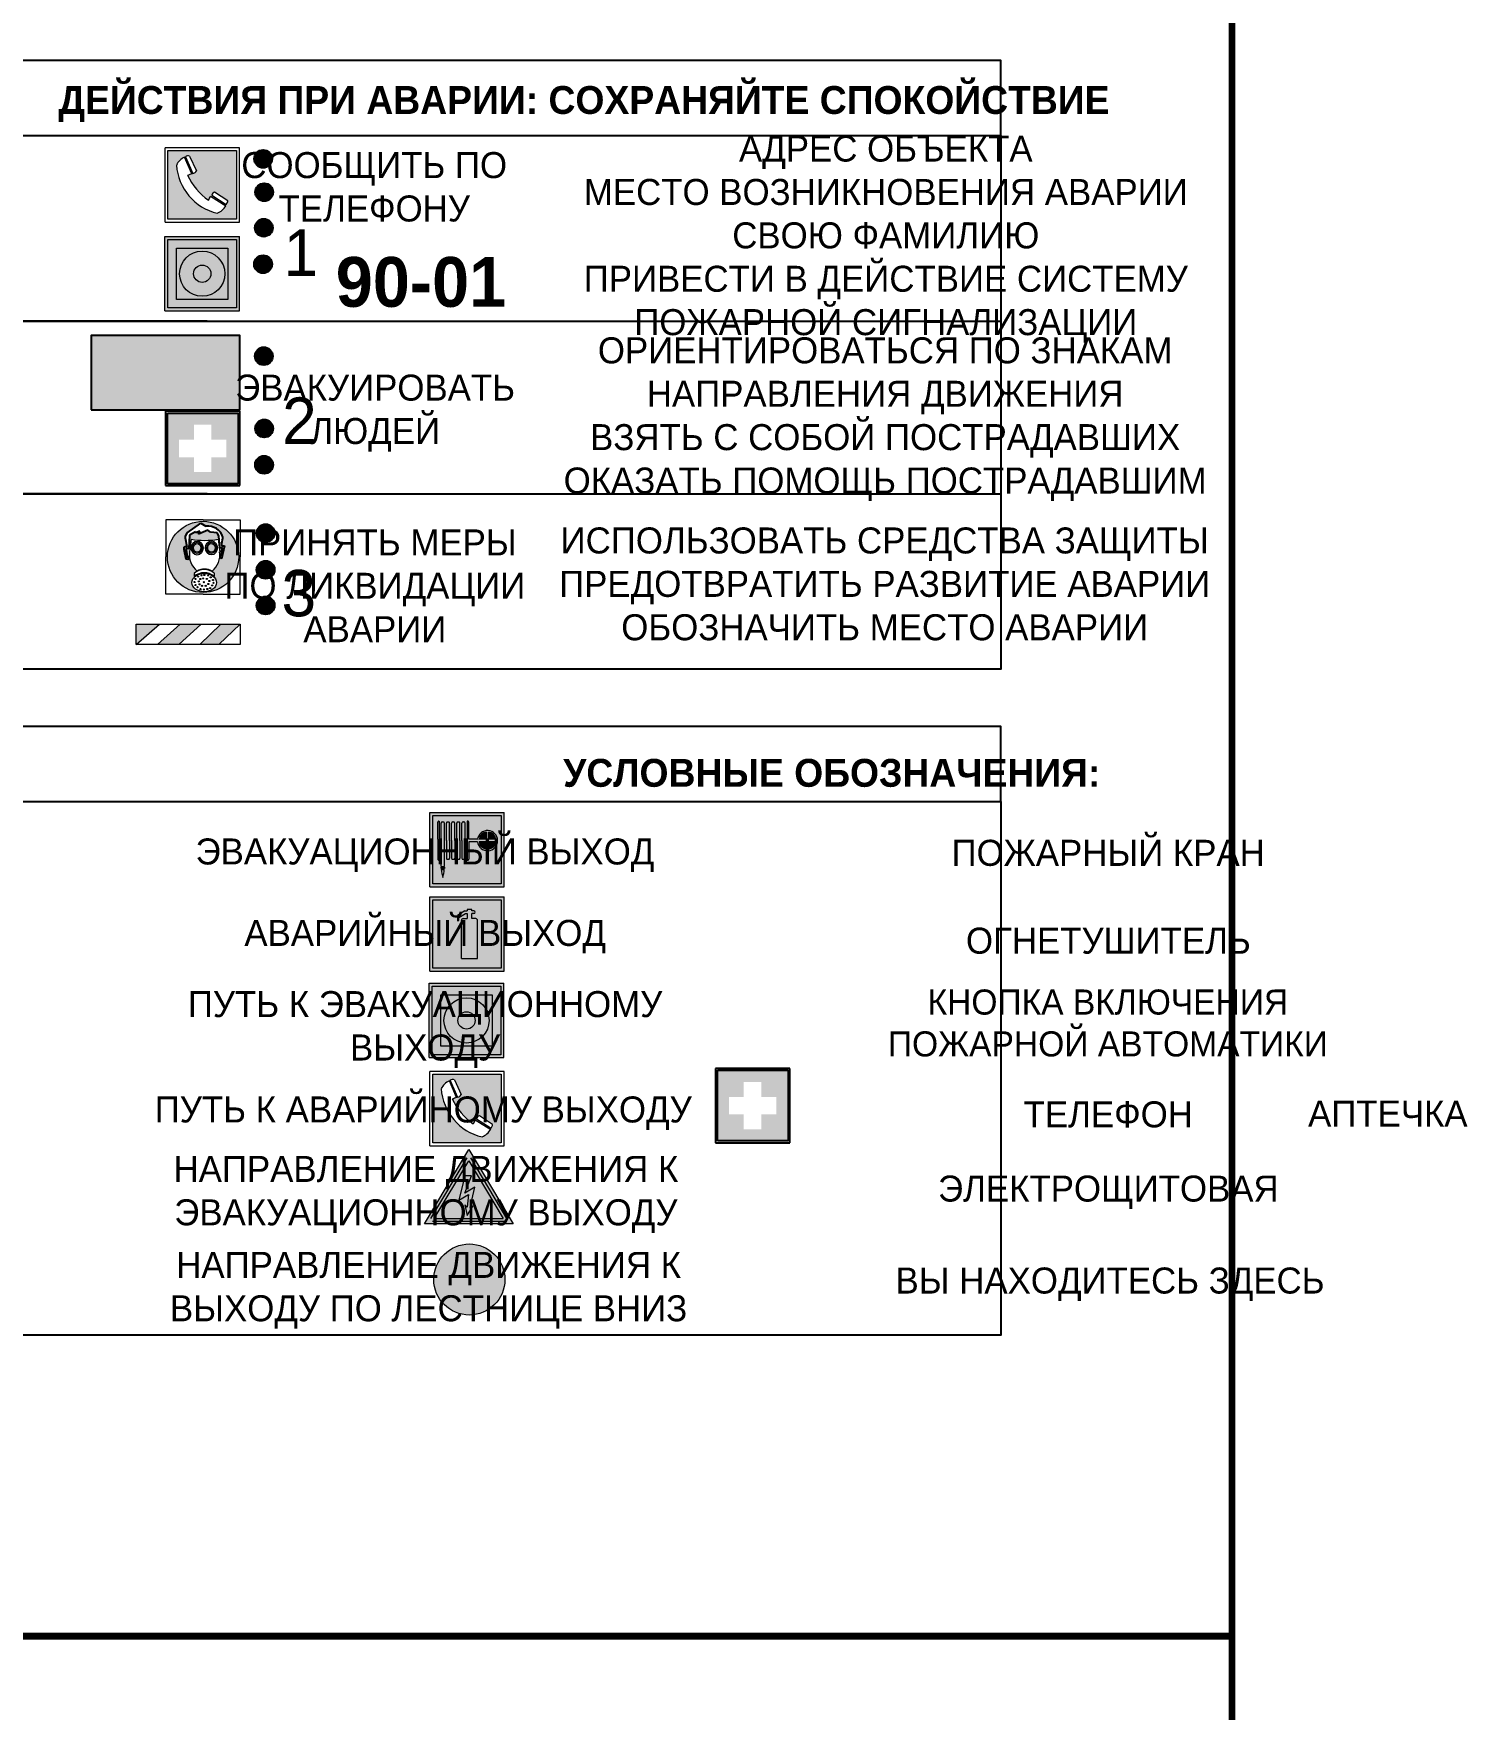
# Model space of a CAD drawing. Header units: millimetres. Extents: x 13810 to 67229, y 12374 to 21950.
# Drawn here: x 29869 to 30023.2, y 19076.1 to 19256.3 of the extents above; entities that cross this region are included whole.
import ezdxf

# ---------------------------------------------------------------- set-up
doc = ezdxf.new("R2010")
doc.units = ezdxf.units.MM
doc.styles.add('обычный', font='arial.ttf')

# ---------------------------------------------------------------- blocks, each defined once
blk = doc.blocks.new('A$C38D26F80')
h = blk.add_hatch(color=5)
h.dxf.hatch_style = 1
h.paths.add_polyline_path([(-8.77, -4.48, 1), (-0.19, -4.48, 1)])
h.paths.add_polyline_path([(-6.75, -3.58), (-6.75, -3.31), (-6.62, -3.22), (-6.5, -3.22), (-6.42, -3.3), (-6.39, -3.28), (-6.59, -2.23), (-6.59, -2.01), (-6.38, -1.58), (-4.76, -0.4), (-4.13, -0.79, -0.362848), (-2.1, -2.1, -0.201049), (-2.17, -2.48, 0.085434), (-2.26, -3.13), (-1.9, -3.16), (-2.25, -4.7), (-2.4, -4.59), (-2.43, -4.34), (-2.36, -4.34), (-2.14, -3.34), (-2.47, -3.42), (-2.58, -1.95), (-2.77, -1.58), (-3.58, -1.52), (-3.92, -1.26), (-5.05, -1.73), (-4.87, -1.39), (-5.41, -1.6), (-5.41, -1.46), (-6.13, -1.87), (-6.18, -3.5), (-6.56, -3.47), (-6.37, -4.59), (-6.16, -4.43), (-6.16, -4.66), (-6.36, -4.79), (-6.37, -4.8), (-6.51, -4.76)], flags=16)
h.paths.add_polyline_path([(-6.51, -4.76), (-6.36, -4.79), (-6.37, -4.8)], flags=0)
h.paths.add_polyline_path([(-5.92, -2.34, 0.089508), (-2.67, -2.35), (-2.48, -3.88, -0.268602), (-3.4, -6.18, 0.262449), (-5.2, -6.18, -0.268602), (-6.11, -3.88)], flags=16)
edge = h.paths.add_edge_path(flags=16)
edge.add_ellipse((-5.19, -3.41), major_axis=(0, 0.842), ratio=0.848992, start_angle=0, end_angle=360)
edge = h.paths.add_edge_path(flags=0)
edge.add_ellipse((-5.19, -3.39), major_axis=(0, 0.665), ratio=0.853798, start_angle=0, end_angle=360)
edge = h.paths.add_edge_path(flags=0)
edge.add_ellipse((-5.19, -3.4), major_axis=(0, 0.528), ratio=0.864094, start_angle=0, end_angle=360)
edge = h.paths.add_edge_path(flags=16)
edge.add_ellipse((-3.47, -3.4), major_axis=(0, 0.842), ratio=0.848992, start_angle=0, end_angle=360)
h.paths.add_polyline_path([(-3.13, -6.45), (-3.13, -6.84, 0.383174), (-5.57, -6.85), (-5.57, -6.49, -0.369952)], flags=16)
edge = h.paths.add_edge_path(flags=0)
edge.add_ellipse((-3.47, -3.39), major_axis=(0, 0.665), ratio=0.853798, start_angle=0, end_angle=360)
edge = h.paths.add_edge_path(flags=0)
edge.add_ellipse((-3.47, -3.4), major_axis=(0, 0.528), ratio=0.864094, start_angle=0, end_angle=360)
edge = h.paths.add_edge_path(flags=16)
edge.add_ellipse((-4.34, -7.57), major_axis=(-1.48, 0), ratio=0.744955, start_angle=0, end_angle=360)
h.paths.add_polyline_path([(-5.01, -6.85, -1), (-5.15, -6.85, -1)], flags=0)
h.paths.add_polyline_path([(-5.33, -7.14, -1), (-5.47, -7.14, -1)], flags=0)
h.paths.add_polyline_path([(-4.61, -6.71, -1), (-4.74, -6.71, -1)], flags=16)
h.paths.add_polyline_path([(-5.43, -7.51, -1), (-5.57, -7.51, -1)], flags=0)
h.paths.add_polyline_path([(-4.26, -6.67, -1), (-4.4, -6.67, -1)], flags=16)
h.paths.add_polyline_path([(-4.74, -7.14, -1), (-4.88, -7.14, -1)], flags=0)
h.paths.add_polyline_path([(-4.93, -7.43, -1), (-5.07, -7.43, -1)], flags=0)
h.paths.add_polyline_path([(-4.41, -7.07, -1), (-4.54, -7.07, -1)], flags=0)
h.paths.add_polyline_path([(-5.33, -7.87, -1), (-5.46, -7.87, -1)], flags=0)
h.paths.add_polyline_path([(-3.8, -6.71, -1), (-3.94, -6.71, -1)], flags=16)
h.paths.add_polyline_path([(-4.85, -7.78, -1), (-4.98, -7.78, -1)], flags=0)
h.paths.add_polyline_path([(-3.96, -7.14, -1), (-4.1, -7.14, -1)], flags=0)
h.paths.add_polyline_path([(-4.33, -7.53, -1), (-4.47, -7.53, -1)], flags=0)
h.paths.add_polyline_path([(-5.09, -8.12, -1), (-5.23, -8.12, -1)], flags=0)
h.paths.add_polyline_path([(-3.5, -6.94, -1), (-3.64, -6.94, -1)], flags=0)
h.paths.add_polyline_path([(-4.54, -7.97, -1), (-4.68, -7.97, -1)], flags=0)
h.paths.add_polyline_path([(-3.66, -7.39, -1), (-3.8, -7.39, -1)], flags=0)
h.paths.add_polyline_path([(-4.73, -8.35, -1), (-4.86, -8.35, -1)], flags=0)
h.paths.add_polyline_path([(-4.09, -7.96, -1), (-4.23, -7.96, -1)], flags=0)
h.paths.add_polyline_path([(-3.77, -7.74, -1), (-3.91, -7.74, -1)], flags=0)
h.paths.add_polyline_path([(-3.22, -7.27, -1), (-3.35, -7.27, -1)], flags=0)
h.paths.add_polyline_path([(-4.34, -8.4, -1), (-4.47, -8.4, -1)], flags=0)
h.paths.add_polyline_path([(-3.16, -7.61, -1), (-3.3, -7.61, -1)], flags=0)
h.paths.add_polyline_path([(-3.9, -8.35, -1), (-4.04, -8.35, -1)], flags=0)
h.paths.add_polyline_path([(-3.32, -7.91, -1), (-3.46, -7.91, -1)], flags=0)
h.paths.add_polyline_path([(-3.55, -8.23, -1), (-3.69, -8.23, -1)], flags=0)
at = {"color": 5, "lineweight": 5}
for p, q in [((-4.48, 0), (-8.96, 0)), ((-8.96, 0), (-8.96, -4.48)), ((-4.48, 0), (0, 0)), ((0, 0), (0, -4.48)), ((-6.59, -2.01), (-6.38, -1.58)), ((-6.59, -2.23), (-6.59, -2.01)), ((-6.38, -1.58), (-4.76, -0.4)), ((-6.13, -1.87), (-6.18, -3.5)), ((-5.41, -1.46), (-6.13, -1.87)), ((-4.87, -1.39), (-5.41, -1.6)), ((-5.41, -1.6), (-5.41, -1.46)), ((-3.92, -1.26), (-5.05, -1.73)), ((-5.05, -1.73), (-4.87, -1.39)), ((-4.76, -0.4), (-4.13, -0.79)), ((-3.58, -1.52), (-3.92, -1.26)), ((-2.77, -1.58), (-3.58, -1.52)), ((-2.58, -1.95), (-2.77, -1.58)), ((-2.47, -3.42), (-2.58, -1.95)), ((-6.75, -3.31), (-6.62, -3.22)), ((-6.75, -3.58), (-6.75, -3.31)), ((-6.51, -4.76), (-6.75, -3.58)), ((-6.62, -3.22), (-6.5, -3.22)), ((-6.39, -3.28), (-6.59, -2.23)), ((-6.18, -3.5), (-6.56, -3.47)), ((-6.56, -3.47), (-6.37, -4.59)), ((-6.5, -3.22), (-6.42, -3.3)), ((-6.42, -3.3), (-6.39, -3.28)), ((-5.92, -2.34), (-6.11, -3.88)), ((-2.67, -2.34), (-2.48, -3.88)), ((-2.14, -3.34), (-2.47, -3.42)), ((-2.36, -4.34), (-2.14, -3.34)), ((-1.9, -3.16), (-2.26, -3.13)), ((-2.25, -4.7), (-1.9, -3.16)), ((-8.96, -8.96), (-8.96, -4.48)), ((-6.37, -4.8), (-6.51, -4.76)), ((-6.37, -4.59), (-6.16, -4.43)), ((-6.16, -4.66), (-6.37, -4.8)), ((-6.16, -4.43), (-6.16, -4.66)), ((-2.43, -4.34), (-2.4, -4.59)), ((-2.43, -4.34), (-2.36, -4.34)), ((-2.4, -4.59), (-2.25, -4.7)), ((0, -8.96), (0, -4.48)), ((-5.57, -6.49), (-5.57, -6.85)), ((-3.13, -6.45), (-3.13, -6.84)), ((-4.48, -8.96), (-8.96, -8.96)), ((-4.48, -8.96), (0, -8.96))]:
    blk.add_line(p, q, dxfattribs=at)
at = {"color": 5}
for p, q in [((-6.59, -2.01), (-6.38, -1.58)), ((-6.59, -2.23), (-6.59, -2.01)), ((-6.38, -1.58), (-4.76, -0.4)), ((-6.13, -1.87), (-6.18, -3.5)), ((-5.41, -1.46), (-6.13, -1.87)), ((-4.87, -1.39), (-5.41, -1.6)), ((-5.41, -1.6), (-5.41, -1.46)), ((-3.92, -1.26), (-5.05, -1.73)), ((-5.05, -1.73), (-4.87, -1.39)), ((-4.76, -0.4), (-4.13, -0.79)), ((-3.58, -1.52), (-3.92, -1.26)), ((-2.77, -1.58), (-3.58, -1.52)), ((-2.58, -1.95), (-2.77, -1.58)), ((-2.47, -3.42), (-2.58, -1.95)), ((-6.75, -3.31), (-6.62, -3.22)), ((-6.75, -3.58), (-6.75, -3.31)), ((-6.51, -4.76), (-6.75, -3.58)), ((-6.62, -3.22), (-6.5, -3.22)), ((-6.39, -3.28), (-6.59, -2.23)), ((-6.18, -3.5), (-6.56, -3.47)), ((-6.56, -3.47), (-6.37, -4.59)), ((-6.5, -3.22), (-6.42, -3.3)), ((-6.42, -3.3), (-6.39, -3.28)), ((-2.14, -3.34), (-2.47, -3.42)), ((-2.36, -4.34), (-2.14, -3.34)), ((-2.26, -3.13), (-1.9, -3.16)), ((-1.9, -3.16), (-2.25, -4.7)), ((-6.37, -4.8), (-6.51, -4.76)), ((-6.36, -4.79), (-6.51, -4.76)), ((-6.37, -4.59), (-6.16, -4.43)), ((-6.16, -4.66), (-6.37, -4.8)), ((-6.16, -4.66), (-6.36, -4.79)), ((-6.16, -4.43), (-6.16, -4.66)), ((-2.4, -4.59), (-2.43, -4.34)), ((-2.43, -4.34), (-2.36, -4.34)), ((-2.25, -4.7), (-2.4, -4.59))]:
    blk.add_line(p, q, dxfattribs=at)
at = {"color": 5, "lineweight": 5}
for centre, radius in [((-4.48, -4.48), 4.29), ((-5.5, -7.51), 0.0678), ((-5.4, -7.14), 0.0678), ((-5.4, -7.87), 0.0678), ((-5.16, -8.12), 0.0678), ((-5.08, -6.85), 0.0678), ((-5, -7.43), 0.0678), ((-4.91, -7.78), 0.0678), ((-4.81, -7.14), 0.0678), ((-4.67, -6.71), 0.0678), ((-4.61, -7.97), 0.0678), ((-4.47, -7.07), 0.0678), ((-4.4, -7.53), 0.0678), ((-4.33, -6.67), 0.0678), ((-4.16, -7.96), 0.0678), ((-4.03, -7.14), 0.0678), ((-3.87, -6.71), 0.0678), ((-3.84, -7.74), 0.0678), ((-3.73, -7.39), 0.0678), ((-3.57, -6.94), 0.0678), ((-3.39, -7.91), 0.0678), ((-3.28, -7.27), 0.0678), ((-3.23, -7.61), 0.0678), ((-4.79, -8.35), 0.0678), ((-4.4, -8.4), 0.0678), ((-3.97, -8.35), 0.0678), ((-3.62, -8.23), 0.0678)]:
    blk.add_circle(centre, radius, dxfattribs=at)
at = {"color": 5}
for centre, radius, start, end in [((-3.89, -2.66), 1.88, 17.387, 97.1599), ((-0.35, -3.07), 1.91, 162.2553, 181.7878), ((-2.6, -2.2), 0.511, 326.3906, 11.8614)]:
    blk.add_arc(centre, radius, start, end, dxfattribs=at)
at = {"color": 5, "lineweight": 5}
for centre, radius, start, end in [((-3.66, -4.24), 2.47, 171.573, 231.7124), ((-4.28, 6.66), 9.15, 259.6987, 280.1569), ((-4.93, -4.24), 2.47, 308.2876, 8.427), ((-0.47, -3.05), 1.79, 161.5846, 182.4584), ((-2.6, -2.2), 0.513, 326.4781, 11.7739), ((-4.33, -7.88), 1.87, 50.358, 131.5662), ((-4.3, -7.78), 1.83, 60.5889, 119.4111), ((-4.34, -8.2), 1.82, 48.4943, 132.3565)]:
    blk.add_arc(centre, radius, start, end, dxfattribs=at)
for centre, major_axis, ratio in [((-5.19, -3.41), (0, 0.842), 0.848992), ((-5.19, -3.39), (0, 0.665), 0.853798), ((-5.19, -3.4), (0, 0.528), 0.864094), ((-3.47, -3.4), (0, 0.842), 0.848992), ((-3.47, -3.39), (0, 0.665), 0.853798), ((-3.47, -3.4), (0, 0.528), 0.864094), ((-4.34, -7.57), (-1.48, 0), 0.744955)]:
    blk.add_ellipse(centre, major_axis=major_axis, ratio=ratio, dxfattribs=at)
blk = doc.blocks.new('A$C47DD6509')
at = {"lineweight": 5}
for points in [[(-8.69, 0), (-11.19, 0), (-11.19, -2.22)], [(-4.22, 0), (-6.45, 0), (-8.91, -2.22), (-6.61, -2.22)], [(0, 0), (-2.09, 0), (-4.36, -2.22), (-2.29, -2.22)]]:
    blk.add_hatch(color=242, dxfattribs=at).paths.add_polyline_path(points)
at = {"color": 242, "lineweight": 5}
for p, q in [((-11.19, -2.22), (-8.69, 0)), ((-11.19, -2.22), (-11.19, 0)), ((-11.19, 0), (-8.69, 0)), ((-11.19, 0), (0, 0)), ((-8.91, -2.22), (-6.45, 0)), ((-6.61, -2.22), (-4.22, 0)), ((-4.36, -2.22), (-2.09, 0)), ((-2.29, -2.22), (0, 0)), ((0, 0), (0, -2.22)), ((0, -2.22), (-11.19, -2.22))]:
    blk.add_line(p, q, dxfattribs=at)
blk = doc.blocks.new('A$C32E8229D')
at = {"true_color": 0xffffff}
blk.add_hatch(color=7, dxfattribs=at).paths.add_polyline_path([(0, 0), (0, -8), (16, -8), (16, 0)])
h = blk.add_hatch(color=126)
h.paths.add_polyline_path([(0.2, -0.2), (15.8, -0.2), (15.8, -7.8), (0.2, -7.8)])
h.paths.add_polyline_path([(13.49, -2.05), (12.08, -2.05), (11.37, -2.63, 0.162397), (11.29, -2.84), (11.29, -3.63), (10.35, -3.63), (10.35, -4.05), (11.68, -4.05), (11.68, -3.48), (12.26, -4.28), (11.29, -5.1), (11.29, -6.78), (11.85, -6.78), (11.85, -5.44), (12.8, -4.64), (12.8, -5.94), (14.46, -5.94), (14.46, -5.39), (13.45, -5.39), (13.45, -3.97), (12.46, -2.59), (13.15, -2.59), (13.69, -3.34), (14.18, -3)], flags=16)
h.paths.add_polyline_path([(10.74, -1.82, 1), (11.8, -1.82, 1)], flags=16)
h.paths.add_polyline_path([(9.39, -3.59), (5.99, -3.59), (6.56, -3.03), (5.91, -3.03), (5.1, -3.83), (5.91, -4.64), (6.56, -4.64), (5.99, -4.09), (9.39, -4.09)], flags=16)
h.paths.add_polyline_path([(4.29, -1.08), (1.72, -1.08), (1.72, -6.6), (4.29, -6.6)], flags=16)
at = {"color": 126}
blk.add_lwpolyline([(16, -8), (0, -8), (0, 0), (16, 0)], close=True, dxfattribs=at)
blk = doc.blocks.new('A$C18900ED3')
h = blk.add_hatch(color=126)
h.paths.add_polyline_path([(-0.18, -0.18), (-7.02, -0.18), (-7.02, -7.02), (-0.18, -7.02)])
h.paths.add_polyline_path([(-5.89, -4.46), (-5.89, -2.77), (-4.46, -2.77), (-4.46, -1.31), (-2.77, -1.31), (-2.77, -2.77), (-1.33, -2.77), (-1.33, -4.46), (-2.77, -4.46), (-2.77, -5.89), (-4.46, -5.89), (-4.46, -4.46)], flags=16)
at = {"color": 126}
for p, q in [((-7.2, 0), (-7.2, -7.2)), ((0, 0), (-7.2, 0)), ((0, -7.2), (0, 0)), ((-7.02, -7.02), (-7.02, -0.18)), ((-7.02, -0.18), (-0.18, -0.18)), ((-0.18, -0.18), (-0.18, -7.02)), ((-7.2, -7.2), (0, -7.2)), ((-0.18, -7.02), (-7.02, -7.02))]:
    blk.add_line(p, q, dxfattribs=at)
blk = doc.blocks.new('A$C456E1F9C')
at = {"lineweight": 5}
h = blk.add_hatch(color=242, dxfattribs=at)
h.paths.add_polyline_path([(0.51, -1.47), (0.51, -13.26), (12.29, -13.26), (12.29, -1.47)])
h.paths.add_polyline_path([(5.42, -4.95, -0.254479), (4.78, -5.4), (3.52, -2.53, -0.209735), (4.23, -2.4)], flags=16)
h.paths.add_polyline_path([(8.53, -8.6), (10.87, -10.17), (10.54, -10.76), (8.03, -9.13, -0.192251)], flags=16)
h.paths.add_polyline_path([(4.61, -5.49, 0.005518), (3.87, -5.72, 0.128647), (7.49, -10.01, 0.00809), (7.83, -9.33), (10.47, -10.97, -0.16736), (8.99, -12.25, -0.327862), (1.95, -3.95, -0.166952), (3.36, -2.62)], flags=16)
at = {"color": 242, "lineweight": 5}
for p, q in [((0, -13.77), (0, -0.97)), ((12.8, -0.97), (0, -0.97)), ((4.61, -5.49), (3.36, -2.62)), ((3.52, -2.53), (4.78, -5.4)), ((4.23, -2.4), (5.42, -4.95)), ((12.8, -13.77), (12.8, -0.97)), ((10.81, -10.12), (8.53, -8.6)), ((7.83, -9.33), (10.47, -10.97)), ((8.03, -9.13), (10.54, -10.76)), ((10.54, -10.76), (10.8, -10.3)), ((10.8, -10.3), (10.81, -10.12)), ((0, -13.77), (12.8, -13.77))]:
    blk.add_line(p, q, dxfattribs=at)
blk.add_lwpolyline([(0.51, -1.47), (12.29, -1.47), (12.29, -13.26), (0.51, -13.26)], close=True, dxfattribs=at)
for centre, radius, start, end in [((4.59, -5.34), 2.99, 114.2845, 152.1974), ((4.02, -3.27), 0.891, 76.3284, 123.7092), ((11.12, -3.31), 9.19, 183.9915, 256.6009), ((14.98, -39.1), 35.17, 107.1487, 108.4135), ((13.86, -0.94), 11.08, 205.5536, 234.8762), ((4.68, -4.59), 0.824, 276.9621, 334.0723), ((8.94, -9.5), 0.989, 114.4092, 157.9388), ((-13.31, 0.8), 23.44, 332.5487, 334.4027), ((7.87, -9.46), 3, 291.9291, 329.9329)]:
    blk.add_arc(centre, radius, start, end, dxfattribs=at)
blk = doc.blocks.new('A$C54414219')
at = {"true_color": 0xffffff}
h = blk.add_hatch(color=7, dxfattribs=at)
h.paths.add_polyline_path([(2.39, -9.45), (2.39, -18.3), (11.23, -18.3), (11.23, -9.45)], flags=0)
h.paths.add_polyline_path([(10.71, -13.87, -1), (2.92, -13.87, -1)], flags=0)
h.paths.add_polyline_path([(8.3, -13.87, -1), (5.33, -13.87, -1)], flags=0)
h.paths.add_polyline_path([(0.41, -7.47), (0.41, -20.27), (13.21, -20.27), (13.21, -7.47)])
h.paths.add_polyline_path([(0.92, -19.77), (12.71, -19.77), (12.71, -7.98), (0.92, -7.98)], flags=16)
h.paths.add_polyline_path([(11.23, -9.45), (11.23, -18.3), (2.39, -18.3), (2.39, -9.45)], flags=0)
at = {"lineweight": 5}
h = blk.add_hatch(color=242, dxfattribs=at)
h.paths.add_polyline_path([(12.71, -7.98), (0.92, -7.98), (0.92, -19.77), (12.71, -19.77)])
h.paths.add_polyline_path([(11.23, -18.3), (2.39, -18.3), (2.39, -9.45), (11.23, -9.45)], flags=16)
h.paths.add_polyline_path([(10.71, -13.87, -1), (2.92, -13.87, -1)], flags=0)
h.paths.add_polyline_path([(8.3, -13.87, -1), (5.33, -13.87, -1)], flags=0)
at = {"true_color": 0xffffff}
h = blk.add_hatch(color=7, dxfattribs=at)
h.paths.add_polyline_path([(2.39, -9.45), (2.39, -18.3), (11.23, -18.3), (11.23, -9.45)])
h.paths.add_polyline_path([(10.71, -13.87, -1), (2.92, -13.87, -1)], flags=16)
h.paths.add_polyline_path([(8.3, -13.87, -1), (5.33, -13.87, -1)], flags=0)
at = {"lineweight": 5}
h = blk.add_hatch(color=242, dxfattribs=at)
h.paths.add_polyline_path([(2.92, -13.87, 1), (10.71, -13.87, 1)])
h.paths.add_polyline_path([(8.3, -13.87, -1), (5.33, -13.87, -1)], flags=16)
at = {"color": 242, "lineweight": 5}
for p, q in [((0.41, -20.27), (0.41, -7.47)), ((0.41, -7.47), (13.21, -7.47)), ((0.41, -7.47), (13.21, -7.47)), ((13.21, -20.27), (13.21, -7.47)), ((0.41, -20.27), (13.21, -20.27))]:
    blk.add_line(p, q, dxfattribs=at)
for points in [[(0.92, -7.98), (12.71, -7.98), (12.71, -19.77), (0.92, -19.77)], [(2.39, -9.45), (11.23, -9.45), (11.23, -18.3), (2.39, -18.3)]]:
    blk.add_lwpolyline(points, close=True, dxfattribs=at)
for radius in [3.89, 1.49]:
    blk.add_circle((6.81, -13.87), radius, dxfattribs=at)
blk = doc.blocks.new('A$C3E6D3DDE')
at = {"lineweight": 5}
h = blk.add_hatch(color=40, dxfattribs=at)
h.paths.add_polyline_path([(24.1, 1.45), (16.46, -11.35), (31.74, -11.35)])
h.paths.add_polyline_path([(24.09, -0.46), (30.03, -10.41), (18.14, -10.41)], flags=16)
h.paths.add_polyline_path([(24.54, -3.08), (23.41, -6.02), (25.13, -5.01), (24.33, -8.5), (24.82, -8.27), (23.79, -9.86), (23.4, -8.04), (23.8, -8.43), (24.04, -6.29), (22.39, -7.25), (23.44, -3.08)], flags=0)
h = blk.add_hatch(color=256, dxfattribs=at)
h.paths.add_polyline_path([(24.37, 0.03, 0.567511), (23.82, 0.03), (17.59, -10.4, 0.582454), (17.86, -10.88), (30.32, -10.88, 0.582149), (30.6, -10.4)])
h.paths.add_polyline_path([(24.09, -0.46), (18.14, -10.41), (30.03, -10.41)], flags=16)
h.paths.add_polyline_path([(24.54, -3.08), (23.41, -6.02), (25.13, -5.01), (24.33, -8.5), (24.82, -8.27), (23.79, -9.86), (23.4, -8.04), (23.8, -8.43), (24.04, -6.29), (22.39, -7.25), (23.44, -3.08)], flags=0)
h = blk.add_hatch(color=40, dxfattribs=at)
h.paths.add_polyline_path([(24.09, -0.46), (18.14, -10.41), (30.03, -10.41)])
h.paths.add_polyline_path([(24.82, -8.27), (23.79, -9.86), (23.4, -8.04), (23.8, -8.43), (24.04, -6.29), (22.39, -7.25), (23.44, -3.08), (24.54, -3.08), (23.41, -6.02), (25.13, -5.01), (24.33, -8.5)], flags=16)
at = {"color": 40, "lineweight": 5}
for p, q in [((16.46, -11.35), (24.1, 1.45)), ((24.1, 1.45), (31.74, -11.35))]:
    blk.add_line(p, q, dxfattribs=at)
at = {"lineweight": 5}
for p, q in [((17.59, -10.4), (23.82, 0.03)), ((24.37, 0.03), (30.6, -10.4)), ((18.14, -10.41), (24.09, -0.46)), ((24.09, -0.46), (30.03, -10.41)), ((23.44, -3.08), (22.39, -7.25)), ((23.41, -6.02), (24.54, -3.08)), ((25.13, -5.01), (23.41, -6.02)), ((24.54, -3.08), (23.44, -3.08)), ((24.33, -8.5), (25.13, -5.01)), ((22.39, -7.25), (24.04, -6.29)), ((23.8, -8.43), (23.4, -8.04)), ((23.4, -8.04), (23.79, -9.86)), ((23.79, -9.86), (24.82, -8.27)), ((24.04, -6.29), (23.8, -8.43)), ((24.82, -8.27), (24.33, -8.5)), ((17.86, -10.88), (30.32, -10.88)), ((18.14, -10.41), (30.03, -10.41))]:
    blk.add_line(p, q, dxfattribs=at)
at = {"color": 50, "lineweight": 5}
blk.add_line((31.74, -11.35), (16.46, -11.35), dxfattribs=at)
blk = doc.blocks.new('A$C37112FD5')
at = {"true_color": 0xf5f5ff}
h = blk.add_hatch(color=7, dxfattribs=at)
h.dxf.hatch_style = 1
h.paths.add_polyline_path([(12.8, -7.4), (0, -7.4), (0, -20.2), (12.8, -20.2)])
h.paths.add_polyline_path([(12.29, -7.91), (12.29, -19.69), (0.51, -19.69), (0.51, -7.91)], flags=16)
h.paths.add_polyline_path([(4.98, -9.04, -0.42597), (5.17, -9.22), (5.17, -12.25), (5.17, -15.29, -0.432244), (4.98, -15.47), (4.83, -15.47, -0.42597), (4.64, -15.29), (4.64, -12.25), (4.64, -9.22, -0.432244), (4.83, -9.04)], flags=0)
h.paths.add_polyline_path([(4.28, -9.22), (4.28, -12.25), (4.28, -15.29, -0.432244), (4.09, -15.47), (3.94, -15.47, -0.42597), (3.75, -15.29), (3.75, -12.25), (3.75, -9.22, -0.432244), (3.94, -9.04), (4.09, -9.04, -0.42597)], flags=0)
h.paths.add_polyline_path([(5.72, -9.04), (5.87, -9.04, -0.42597), (6.06, -9.22), (6.06, -12.25), (6.06, -15.29, -0.432244), (5.87, -15.47), (5.72, -15.47, -0.42597), (5.53, -15.29), (5.53, -12.25), (5.53, -9.22, -0.432244)], flags=0)
h.paths.add_polyline_path([(6.42, -8.9), (6.5, -8.9, -0.42597), (6.69, -9.08), (6.69, -12.03), (8.21, -12.03, -15.824349), (8.21, -12.47), (6.69, -12.47), (6.69, -15.42, -0.432244), (6.5, -15.6), (6.42, -15.6)], flags=0)
h.paths.add_polyline_path([(3.39, -9.22), (3.39, -12.25), (3.39, -15.29, -0.432244), (3.2, -15.47), (3.05, -15.47, -0.42597), (2.85, -15.29), (2.85, -12.25), (2.85, -9.22, -0.432244), (3.05, -9.04), (3.2, -9.04, -0.42597)], flags=0)
h.paths.add_polyline_path([(2.5, -9.22), (2.5, -16.71), (1.96, -16.71), (1.96, -9.22, -0.432244), (2.15, -9.04), (2.31, -9.04, -0.42597)], flags=0)
h.paths.add_polyline_path([(1.61, -8.9), (1.61, -15.6), (1.57, -15.6, -0.42597), (1.37, -15.42), (1.37, -12.03), (1.37, -9.09, -0.432244), (1.57, -8.9)], flags=0)
h.paths.add_polyline_path([(9.76, -10.81), (9.76, -12.03), (8.49, -12.03, -0.336371)], flags=0)
h.paths.add_polyline_path([(8.49, -12.47), (9.76, -12.47), (9.76, -13.7, -0.336371)], flags=0)
h.paths.add_polyline_path([(10.11, -10.81, -0.336371), (11.38, -12.03), (10.11, -12.03)], flags=0)
h.paths.add_polyline_path([(10.11, -12.47), (11.38, -12.47, -0.336371), (10.11, -13.7)], flags=0)
h.paths.add_polyline_path([(2.5, -16.84), (2.5, -17.05), (1.97, -17.05), (1.97, -16.84)], flags=0)
h.paths.add_polyline_path([(2.5, -17.24, -0.033778), (2.24, -18.6, -0.033778), (1.97, -17.24)], flags=0)
h = blk.add_hatch(color=242)
h.dxf.hatch_style = 1
h.paths.add_polyline_path([(12.29, -7.91), (0.51, -7.91), (0.51, -19.69), (12.29, -19.69)])
h.paths.add_polyline_path([(6.42, -15.6), (6.42, -8.9), (6.5, -8.9, -0.42597), (6.69, -9.08), (6.69, -12.03), (8.21, -12.03, -15.824349), (8.21, -12.47), (6.69, -12.47), (6.69, -15.42, -0.432244), (6.5, -15.6)], flags=16)
h.paths.add_polyline_path([(5.87, -15.47), (5.72, -15.47, -0.42597), (5.53, -15.29), (5.53, -12.25), (5.53, -9.22, -0.432244), (5.72, -9.04), (5.87, -9.04, -0.42597), (6.06, -9.22), (6.06, -12.25), (6.06, -15.29, -0.432244)], flags=16)
h.paths.add_polyline_path([(4.98, -15.47), (4.83, -15.47, -0.42597), (4.64, -15.29), (4.64, -12.25), (4.64, -9.22, -0.432244), (4.83, -9.04), (4.98, -9.04, -0.42597), (5.17, -9.22), (5.17, -12.25), (5.17, -15.29, -0.432244)], flags=16)
h.paths.add_polyline_path([(4.09, -15.47), (3.94, -15.47, -0.42597), (3.75, -15.29), (3.75, -12.25), (3.75, -9.22, -0.432244), (3.94, -9.04), (4.09, -9.04, -0.42597), (4.28, -9.22), (4.28, -12.25), (4.28, -15.29, -0.432244)], flags=16)
h.paths.add_polyline_path([(3.2, -15.47), (3.05, -15.47, -0.42597), (2.85, -15.29), (2.85, -12.25), (2.85, -9.22, -0.432244), (3.05, -9.04), (3.2, -9.04, -0.42597), (3.39, -9.22), (3.39, -12.25), (3.39, -15.29, -0.432244)], flags=16)
h.paths.add_polyline_path([(2.5, -17.05), (1.97, -17.05), (1.97, -16.84), (2.5, -16.84)], flags=16)
h.paths.add_polyline_path([(2.5, -17.24, -0.033778), (2.24, -18.6, -0.033778), (1.97, -17.24)], flags=16)
h.paths.add_polyline_path([(2.5, -16.71), (1.96, -16.71), (1.96, -9.22, -0.432244), (2.15, -9.04), (2.31, -9.04, -0.42597), (2.5, -9.22)], flags=16)
h.paths.add_polyline_path([(1.61, -15.6), (1.57, -15.6, -0.42597), (1.37, -15.42), (1.37, -12.03), (1.37, -9.09, -0.432244), (1.57, -8.9), (1.61, -8.9)], flags=16)
h.paths.add_polyline_path([(8.49, -12.47), (9.76, -12.47), (9.76, -13.7, -0.336371)], flags=0)
h.paths.add_polyline_path([(10.11, -13.7), (10.11, -12.47), (11.38, -12.47, -0.336371)], flags=0)
h.paths.add_polyline_path([(8.49, -12.03, -0.336371), (9.76, -10.81), (9.76, -12.03)], flags=0)
h.paths.add_polyline_path([(10.11, -12.03), (10.11, -10.81, -0.336371), (11.38, -12.03)], flags=0)
h = blk.add_hatch(color=7, dxfattribs=at)
h.dxf.hatch_style = 1
h.paths.add_polyline_path([(1.61, -8.9), (1.57, -8.9, 0.432244), (1.37, -9.09), (1.37, -12.03), (1.37, -15.42, 0.42597), (1.57, -15.6), (1.61, -15.6)])
h.paths.add_polyline_path([(2.5, -9.22, 0.42597), (2.31, -9.04), (2.15, -9.04, 0.432244), (1.96, -9.22), (1.96, -16.71), (2.5, -16.71)])
h.paths.add_polyline_path([(2.5, -16.84), (1.97, -16.84), (1.97, -17.05), (2.5, -17.05)])
h.paths.add_polyline_path([(2.5, -17.24), (1.97, -17.24, 0.033778), (2.24, -18.6, 0.033778)])
h.paths.add_polyline_path([(3.39, -12.25), (3.39, -9.22, 0.42597), (3.2, -9.04), (3.05, -9.04, 0.432244), (2.85, -9.22), (2.85, -12.25), (2.85, -15.29, 0.42597), (3.05, -15.47), (3.2, -15.47, 0.432244), (3.39, -15.29)])
h.paths.add_polyline_path([(4.28, -12.25), (4.28, -9.22, 0.42597), (4.09, -9.04), (3.94, -9.04, 0.432244), (3.75, -9.22), (3.75, -12.25), (3.75, -15.29, 0.42597), (3.94, -15.47), (4.09, -15.47, 0.432244), (4.28, -15.29)])
h.paths.add_polyline_path([(5.17, -12.25), (5.17, -9.22, 0.42597), (4.98, -9.04), (4.83, -9.04, 0.432244), (4.64, -9.22), (4.64, -12.25), (4.64, -15.29, 0.42597), (4.83, -15.47), (4.98, -15.47, 0.432244), (5.17, -15.29)])
h.paths.add_polyline_path([(6.06, -12.25), (6.06, -9.22, 0.42597), (5.87, -9.04), (5.72, -9.04, 0.432244), (5.53, -9.22), (5.53, -12.25), (5.53, -15.29, 0.42597), (5.72, -15.47), (5.87, -15.47, 0.432244), (6.06, -15.29)])
h.paths.add_polyline_path([(6.69, -12.47), (8.21, -12.47, 15.824349), (8.21, -12.03), (6.69, -12.03), (6.69, -9.08, 0.42597), (6.5, -8.9), (6.42, -8.9), (6.42, -15.6), (6.5, -15.6, 0.432244), (6.69, -15.42)])
h.paths.add_polyline_path([(8.49, -12.47), (9.76, -12.47), (9.76, -13.7, -0.336371)], flags=16)
h.paths.add_polyline_path([(8.49, -12.03, -0.336371), (9.76, -10.81), (9.76, -12.03)], flags=16)
h.paths.add_polyline_path([(10.11, -12.47), (11.38, -12.47, -0.336371), (10.11, -13.7)], flags=16)
h.paths.add_polyline_path([(10.11, -12.03), (10.11, -10.81, -0.336371), (11.38, -12.03)], flags=16)
h = blk.add_hatch(color=242)
h.dxf.hatch_style = 1
h.paths.add_polyline_path([(9.76, -10.81, 0.336371), (8.49, -12.03), (9.76, -12.03)])
h.paths.add_polyline_path([(10.11, -10.81), (10.11, -12.03), (11.38, -12.03, 0.336371)])
h.paths.add_polyline_path([(11.38, -12.47), (10.11, -12.47), (10.11, -13.7, 0.336371)])
h.paths.add_polyline_path([(9.76, -12.47), (8.49, -12.47, 0.336371), (9.76, -13.7)])
at = {"color": 242, "lineweight": 5}
for p, q in [((0, -20.2), (0, -7.4)), ((0, -7.4), (12.8, -7.4)), ((12.8, -20.2), (12.8, -7.4)), ((1.37, -12.03), (1.37, -9.08)), ((1.57, -8.9), (1.61, -8.9)), ((1.61, -8.9), (1.61, -15.6)), ((1.96, -16.71), (1.96, -9.22)), ((2.15, -9.04), (2.31, -9.04)), ((2.5, -16.71), (2.5, -9.22)), ((2.85, -12.25), (2.85, -9.22)), ((3.05, -9.04), (3.2, -9.04)), ((3.39, -12.25), (3.39, -9.22)), ((3.75, -12.25), (3.75, -9.22)), ((3.94, -9.04), (4.09, -9.04)), ((4.28, -12.25), (4.28, -9.22)), ((4.64, -12.25), (4.64, -9.22)), ((4.83, -9.04), (4.98, -9.04)), ((5.17, -12.25), (5.17, -9.22)), ((5.53, -12.25), (5.53, -9.22)), ((5.72, -9.04), (5.87, -9.04)), ((6.06, -12.25), (6.06, -9.22)), ((6.42, -8.9), (6.42, -15.6)), ((6.5, -8.9), (6.42, -8.9)), ((6.69, -12.03), (6.69, -9.08)), ((9.76, -10.81), (9.76, -12.03)), ((10.11, -10.81), (10.11, -12.03)), ((1.37, -12.03), (1.37, -15.42)), ((2.85, -12.25), (2.85, -15.29)), ((3.39, -12.25), (3.39, -15.29)), ((3.75, -12.25), (3.75, -15.29)), ((4.28, -12.25), (4.28, -15.29)), ((4.64, -12.25), (4.64, -15.29)), ((5.17, -12.25), (5.17, -15.29)), ((5.53, -12.25), (5.53, -15.29)), ((6.06, -12.25), (6.06, -15.29)), ((8.21, -12.03), (6.69, -12.03)), ((8.21, -12.47), (6.69, -12.47)), ((6.69, -12.47), (6.69, -15.42)), ((9.76, -12.03), (8.49, -12.03)), ((9.76, -12.47), (8.49, -12.47)), ((9.76, -12.47), (9.76, -13.7)), ((11.38, -12.03), (10.11, -12.03)), ((11.38, -12.47), (10.11, -12.47)), ((10.11, -12.47), (10.11, -13.7)), ((1.57, -15.6), (1.61, -15.6)), ((1.96, -16.71), (2.5, -16.71)), ((1.97, -16.84), (2.5, -16.84)), ((1.97, -17.05), (1.97, -16.84)), ((2.5, -17.05), (1.97, -17.05)), ((1.97, -17.24), (2.5, -17.24)), ((2.5, -16.84), (2.5, -17.05)), ((3.05, -15.47), (3.2, -15.47)), ((3.94, -15.47), (4.09, -15.47)), ((4.83, -15.47), (4.98, -15.47)), ((5.72, -15.47), (5.87, -15.47)), ((6.42, -15.6), (6.5, -15.6)), ((0, -20.2), (12.8, -20.2))]:
    blk.add_line(p, q, dxfattribs=at)
blk.add_lwpolyline([(0.51, -7.91), (12.29, -7.91), (12.29, -19.69), (0.51, -19.69)], close=True, dxfattribs=at)
for centre, radius, start, end in [((1.56, -9.09), 0.182, 87.1027, 180.6071), ((2.15, -9.22), 0.182, 87.1027, 180.6071), ((2.32, -9.22), 0.182, 359.3929, 92.8973), ((3.04, -9.22), 0.182, 87.1027, 180.6071), ((3.21, -9.22), 0.182, 359.3929, 92.8973), ((3.93, -9.22), 0.182, 87.1027, 180.6071), ((4.1, -9.22), 0.182, 359.3929, 92.8973), ((4.82, -9.22), 0.182, 87.1027, 180.6071), ((4.99, -9.22), 0.182, 359.3929, 92.8973), ((5.71, -9.22), 0.182, 87.1027, 180.6071), ((5.88, -9.22), 0.182, 359.3929, 92.8973), ((6.51, -9.09), 0.182, 359.3929, 92.8973), ((9.93, -12.25), 1.74, 187.2319, 172.7681), ((9.93, -12.25), 1.46, 96.9927, 171.3585), ((9.93, -12.25), 1.46, 8.6415, 83.0073), ((9.93, -12.25), 1.46, 188.6415, 263.0073), ((9.93, -12.25), 1.46, 276.9927, 351.3585), ((1.56, -15.42), 0.182, 179.3929, 272.8973), ((12.17, -15.98), 10.27, 187.041, 194.7793), ((-7.7, -15.98), 10.27, 345.2207, 352.959), ((3.04, -15.29), 0.182, 179.3929, 272.8973), ((3.21, -15.29), 0.182, 267.1027, 0.6071), ((3.93, -15.29), 0.182, 179.3929, 272.8973), ((4.1, -15.29), 0.182, 267.1027, 0.6071), ((4.82, -15.29), 0.182, 179.3929, 272.8973), ((4.99, -15.29), 0.182, 267.1027, 0.6071), ((5.71, -15.29), 0.182, 179.3929, 272.8973), ((5.88, -15.29), 0.182, 267.1027, 0.6071), ((6.51, -15.42), 0.182, 267.1027, 0.6071)]:
    blk.add_arc(centre, radius, start, end, dxfattribs=at)
blk = doc.blocks.new('A$C3AD82952')
at = {"true_color": 0xf5f5ff}
h = blk.add_hatch(color=7, dxfattribs=at)
h.dxf.hatch_style = 1
h.paths.add_polyline_path([(8.21, 8.73, 0.414214), (7.89, 9.05), (7.22, 9.05), (7.22, 9.92), (7.59, 9.92, 1), (7.57, 10.36), (7.22, 10.36), (7.22, 10.6), (6.43, 10.6), (6.43, 10.36), (6.01, 10.36), (4.74, 9.59), (4.74, 8.69), (4.98, 8.73), (4.98, 9.26), (6.12, 9.91), (6.43, 9.91), (6.43, 9.05), (5.76, 9.05, 0.414214), (5.44, 8.73), (5.44, 2.2), (8.21, 2.2)], flags=0)
h.paths.add_polyline_path([(12.8, 12.8), (0, 12.8), (0, 0), (12.8, 0)])
h.paths.add_polyline_path([(0.51, 12.29), (12.29, 12.29), (12.29, 0.51), (0.51, 0.51)], flags=16)
h.paths.add_polyline_path([(4.74, 9.59), (6.01, 10.36), (6.43, 10.36), (6.43, 10.6), (7.22, 10.6), (7.22, 10.36), (7.59, 10.36, -0.94586), (7.59, 9.92), (7.22, 9.92), (7.22, 9.05), (7.89, 9.05, -0.414214), (8.21, 8.73), (8.21, 2.2), (5.44, 2.2), (5.44, 8.73, -0.414214), (5.76, 9.05), (6.43, 9.05), (6.43, 9.91), (6.12, 9.91), (4.98, 9.26), (4.98, 8.73), (4.74, 8.69)], flags=0)
h = blk.add_hatch(color=242)
h.dxf.hatch_style = 1
h.paths.add_polyline_path([(12.29, 12.29), (0.51, 12.29), (0.51, 0.51), (12.29, 0.51)])
h.paths.add_polyline_path([(4.74, 8.69), (4.74, 9.59), (6.01, 10.36), (6.43, 10.36), (6.43, 10.6), (7.22, 10.6), (7.22, 10.36), (7.59, 10.36, -0.94586), (7.59, 9.92), (7.22, 9.92), (7.22, 9.05), (7.89, 9.05, -0.414214), (8.21, 8.73), (8.21, 2.2), (5.44, 2.2), (5.44, 8.73, -0.414214), (5.76, 9.05), (6.43, 9.05), (6.43, 9.91), (6.12, 9.91), (4.98, 9.26), (4.98, 8.73)], flags=16)
h = blk.add_hatch(color=7, dxfattribs=at)
h.dxf.hatch_style = 1
h.paths.add_polyline_path([(8.21, 8.73, 0.414214), (7.89, 9.05), (7.22, 9.05), (7.22, 9.92), (7.59, 9.92, 1), (7.57, 10.36), (7.22, 10.36), (7.22, 10.6), (6.43, 10.6), (6.43, 10.36), (6.01, 10.36), (4.74, 9.59), (4.74, 8.69), (4.98, 8.73), (4.98, 9.26), (6.12, 9.91), (6.43, 9.91), (6.43, 9.05), (5.76, 9.05, 0.414214), (5.44, 8.73), (5.44, 2.2), (8.21, 2.2)])
at = {"color": 242, "lineweight": 5}
for p, q in [((0, 0), (0, 12.8)), ((0, 12.8), (12.8, 12.8)), ((12.8, 0), (12.8, 12.8)), ((6.01, 10.36), (4.74, 9.59)), ((4.74, 9.59), (4.74, 8.69)), ((4.74, 8.69), (4.98, 8.73)), ((4.98, 9.26), (6.12, 9.91)), ((4.98, 8.73), (4.98, 9.26)), ((5.44, 2.2), (5.44, 8.73)), ((5.76, 9.05), (6.43, 9.05)), ((6.01, 10.36), (6.43, 10.36)), ((6.12, 9.91), (6.43, 9.91)), ((7.22, 10.6), (6.43, 10.6)), ((6.43, 10.6), (6.43, 10.36)), ((6.43, 9.91), (6.43, 9.05)), ((7.22, 10.36), (7.22, 10.6)), ((7.59, 10.36), (7.22, 10.36)), ((7.22, 9.05), (7.22, 9.92)), ((7.59, 9.92), (7.22, 9.92)), ((7.89, 9.05), (7.22, 9.05)), ((8.21, 2.2), (8.21, 8.73)), ((0, 0), (12.8, 0)), ((5.44, 2.2), (8.21, 2.2))]:
    blk.add_line(p, q, dxfattribs=at)
blk.add_lwpolyline([(0.51, 12.29), (12.29, 12.29), (12.29, 0.51), (0.51, 0.51)], close=True, dxfattribs=at)
for centre, radius, start, end in [((5.76, 8.73), 0.32, 90, 180), ((7.58, 10.14), 0.223, 273.1875, 86.8125), ((7.89, 8.73), 0.32, 0, 90)]:
    blk.add_arc(centre, radius, start, end, dxfattribs=at)
blk = doc.blocks.new('A$C7B8C2D5B')
at = {"lineweight": 0}
h = blk.add_hatch(color=5, dxfattribs=at)
h.dxf.hatch_style = 1
h.paths.add_polyline_path([(1.397, -3.024, 1), (-2.112, -3.024, 1)])
at = {"color": 5, "lineweight": 0}
blk.add_circle((-0.358, -3.024), 1.755, dxfattribs=at)

msp = doc.modelspace()

# ---------------------------------------------------------------- hatches: boundary and pattern name
at = {"lineweight": 0}
h = msp.add_hatch(color=256, dxfattribs=at)
h.dxf.hatch_style = 1
h.paths.add_polyline_path([(29892.75, 19242.86, 1), (29894.68, 19242.86, 1)])
h = msp.add_hatch(color=256, dxfattribs=at)
h.dxf.hatch_style = 1
h.paths.add_polyline_path([(29892.85, 19239.27, 1), (29894.78, 19239.27, 1)])
h = msp.add_hatch(color=256, dxfattribs=at)
h.dxf.hatch_style = 1
h.paths.add_polyline_path([(29892.81, 19235.46, 1), (29894.75, 19235.46, 1)])
h = msp.add_hatch(color=256, dxfattribs=at)
h.dxf.hatch_style = 1
h.paths.add_polyline_path([(29892.73, 19231.53, 1), (29894.66, 19231.53, 1)])
h = msp.add_hatch(color=256, dxfattribs=at)
h.dxf.hatch_style = 1
h.paths.add_polyline_path([(29892.82, 19221.65, 1), (29894.75, 19221.65, 1)])
h = msp.add_hatch(color=256, dxfattribs=at)
h.dxf.hatch_style = 1
h.paths.add_polyline_path([(29892.86, 19213.87, 1), (29894.79, 19213.87, 1)])
h = msp.add_hatch(color=256, dxfattribs=at)
h.dxf.hatch_style = 1
h.paths.add_polyline_path([(29892.85, 19209.96, 1), (29894.78, 19209.96, 1)])
h = msp.add_hatch(color=256, dxfattribs=at)
h.dxf.hatch_style = 1
h.paths.add_polyline_path([(29893.01, 19202.61, 1), (29894.94, 19202.61, 1)])
h = msp.add_hatch(color=256, dxfattribs=at)
h.dxf.hatch_style = 1
h.paths.add_polyline_path([(29893, 19198.67, 1), (29894.93, 19198.67, 1)])
h = msp.add_hatch(color=256, dxfattribs=at)
h.dxf.hatch_style = 1
h.paths.add_polyline_path([(29893, 19194.83, 1), (29894.94, 19194.83, 1)])

# ---------------------------------------------------------------- linework, layer by layer
at = {"color": 2, "lineweight": 100}
for points in [[(29397.88, 19478.98), (29997.88, 19478.98), (29997.88, 19083.98), (29397.88, 19083.98)], [(29397.88, 19083.98), (29997.88, 19083.98), (29997.88, 18688.98), (29397.88, 18688.98)]]:
    msp.add_lwpolyline(points, close=True, dxfattribs=at)
for points in [[(29829.27, 19245.39), (29973.04, 19245.39), (29973.04, 19253.44), (29829.27, 19253.44)], [(29829.27, 19245.39), (29973.04, 19245.39), (29973.04, 19187.99), (29829.27, 19187.99)], [(29829.27, 19173.74), (29973.04, 19173.74), (29973.04, 19181.8), (29829.27, 19181.8)], [(29829.27, 19173.74), (29973.04, 19173.74), (29973.04, 19116.35), (29829.27, 19116.35)]]:
    msp.add_lwpolyline(points, close=True)
for points in [[(29887.69, 19225.4), (29829.27, 19225.4), (29973.04, 19225.4)], [(29887.69, 19206.82), (29829.27, 19206.82), (29973.04, 19206.82)]]:
    msp.add_lwpolyline(points)
for centre in [(29893.71, 19242.86), (29893.82, 19239.27), (29893.78, 19235.46), (29893.7, 19231.53), (29893.78, 19221.65), (29893.82, 19213.87), (29893.81, 19209.96), (29893.97, 19202.61), (29893.97, 19198.67), (29893.97, 19194.83)]:
    msp.add_circle(centre, 0.966)

# ---------------------------------------------------------------- block references
for name, p, xscale, yscale, zscale in [('A$C456E1F9C', (29883.16, 19244.67), 0.625, 0.625, 0.625), ('A$C54414219', (29882.9, 19239.18), 0.625, 0.625, 0.625), ('A$C18900ED3', (29891.22, 19215.72), 1.111111111007631, 1.111111111007631, 1.111111111007631), ('A$C38D26F80', (29891.25, 19204.05), 0.8928571427240968, 0.8928571427240968, 0.8928571427240968), ('A$C37112FD5', (29911.63, 19177.19), 0.6249984004534781, 0.6249984004534781, 0.6249984004534781), ('A$C3AD82952', (29911.63, 19155.49), 0.625, 0.625, 0.625), ('A$C54414219', (29911.32, 19158.86), 0.625, 0.625, 0.625), ('A$C456E1F9C', (29911.63, 19145.32), 0.625, 0.625, 0.625), ('A$C18900ED3', (29950.35, 19145.03), 1.111111111007631, 1.111111111007631, 1.111111111007631), ('A$C3E6D3DDE', (29900.76, 19135.39), 0.625, 0.625, 0.625), ('A$C7B8C2D5B', (29916.66, 19128.91), 2.177419353276491, 2.177419353276491, 2.177419353276491)]:
    msp.add_blockref(name, p, dxfattribs=dict(xscale=xscale, yscale=yscale, zscale=zscale))
at = {"xscale": -1}
msp.add_blockref('A$C32E8229D', (29891.22, 19223.87), dxfattribs=at)
at = {"color": 242, "true_color": 0xc1121c}
msp.add_blockref('A$C47DD6509', (29891.25, 19192.83), dxfattribs=at)

# ---------------------------------------------------------------- texts
at = {"lineweight": 0, "attachment_point": 5, "style": 'обычный'}
for s, insert, char_height, width in [('{\\fProxima Nova Rg|b1|i0|c204|p2;ДЕЙСТВИЯ ПРИ АВАРИИ: СОХРАНЯЙТЕ СПОКОЙСТВИЕ\\H1.6644x; }', (29928.21, 19248.76), 3, 175.1736), ('\\pi-8.4,l8.4,t8.4;{\\fProxima Nova Rg|b0|i0|c204|p2;АДРЕС ОБЪЕКТА\\PМЕСТО ВОЗНИКНОВЕНИЯ АВАРИИ\\PСВОЮ ФАМИЛИЮ\\PПРИВЕСТИ В ДЕЙСТВИЕ СИСТЕМУ \\PПОЖАРНОЙ СИГНАЛИЗАЦИИ}', (29960.66, 19234.23), 2.8, 126.6484), ('{\\fProxima Nova Rg|b0|i0|c204|p2;СООБЩИТЬ ПО \\PТЕЛЕФОНУ}', (29905.65, 19239.84), 2.8, 126.6484), ('{\\fProxima Nova Rg|b0|i0|c204|p2;1\\H1.1667x; }', (29897.76, 19232.78), 5, 126.6484), ('{\\fProxima Nova Rg|b1|i0|c204|p2;\\H1.0714x;90-01\\fProxima Nova Rg|b0|i0|c204|p2;\\H0.93331x; \\H1.3449x; }', (29910.68, 19229.59), 5, 126.6484), ('\\pi-8.4,l8.4,t8.4;{\\fProxima Nova Rg|b0|i0|c204|p2;ОРИЕНТИРОВАТЬСЯ ПО ЗНАКАМ \\PНАПРАВЛЕНИЯ ДВИЖЕНИЯ\\PВЗЯТЬ С СОБОЙ ПОСТРАДАВШИХ\\PОКАЗАТЬ ПОМОЩЬ ПОСТРАДАВШИМ}', (29960.59, 19214.86), 2.8, 126.6484), ('{\\fProxima Nova Rg|b0|i0|c204|p2;ЭВАКУИРОВАТЬ \\PЛЮДЕЙ}', (29905.75, 19215.52), 2.8, 126.6484), ('{\\fProxima Nova Rg|b0|i0|c204|p2;2\\H1.1967x; }', (29897.61, 19214.7), 5, 126.6484), ('{\\fProxima Nova Rg|b0|i0|c204|p2;ПРИНЯТЬ МЕРЫ \\PПО ЛИКВИДАЦИИ \\PАВАРИИ}', (29905.72, 19196.94), 2.8, 126.6484), ('\\pi-8.4,l8.4,t8.4;{\\fProxima Nova Rg|b0|i0|c204|p2;ИСПОЛЬЗОВАТЬ СРЕДСТВА ЗАЩИТЫ \\PПРЕДОТВРАТИТЬ РАЗВИТИЕ АВАРИИ\\PОБОЗНАЧИТЬ МЕСТО АВАРИИ}', (29960.54, 19197.13), 2.8, 126.6484), ('{\\fProxima Nova Rg|b0|i0|c204|p2;3\\H1.1967x; }', (29897.54, 19196.12), 5, 126.6484), ('{\\fProxima Nova Rg|b1|i0|c204|p2;УСЛОВНЫЕ ОБОЗНАЧЕНИЯ:\\H1.1997x; }', (29954.85, 19176.8), 3, 175.1736), ('\\pi-8.4,l8.4,t8.4;{\\fProxima Nova Rg|b0|i0|c204|p2;ЭВАКУАЦИОННЫЙ ВЫХОД\\H1.6404x; }', (29911.11, 19167.96), 2.8, 126.6484), ('\\pi-8.4,l8.4,t8.4;{\\fProxima Nova Rg|b0|i0|c204|p2;ПОЖАРНЫЙ КРАН\\H1.6404x; }', (29984.57, 19168.2), 2.8, 126.6484), ('\\pi-8.4,l8.4,t8.4;{\\fProxima Nova Rg|b0|i0|c204|p2;АВАРИЙНЫЙ ВЫХОД\\H1.6404x; }', (29911.13, 19159.2), 2.8, 126.6484), ('\\pi-8.4,l8.4,t8.4;{\\fProxima Nova Rg|b0|i0|c204|p2;ОГНЕТУШИТЕЛЬ\\H1.1997x; }', (29984.59, 19158.75), 2.8, 126.6484), ('\\pi-8.4,l8.4,t8.4;{\\fProxima Nova Rg|b0|i0|c204|p2;ПУТЬ К ЭВАКУАЦИОННОМУ \\PВЫХОДУ }', (29911.12, 19149.21), 2.8, 126.6484), ('\\pi-8.1,l8.1,t8.1;{\\fProxima Nova Rg|b0|i0|c204|p2;КНОПКА ВКЛЮЧЕНИЯ\\PПОЖАРНОЙ АВТОМАТИКИ}', (29984.54, 19149.9), 2.7, 126.6484), ('\\pi-8.4,l8.4,t8.4;{\\fProxima Nova Rg|b0|i0|c204|p2;ПУТЬ К АВАРИЙНОМУ ВЫХОДУ \\H1.6404x; }', (29910.92, 19140.21), 2.8, 126.6484), ('\\pi-8.4,l8.4,t8.4;{\\fProxima Nova Rg|b0|i0|c204|p2;ТЕЛЕФОН\\H1.1997x; }', (29984.58, 19140.07), 2.8, 126.6484), ('\\pi-8.4,l8.4,t8.4;{\\fProxima Nova Rg|b0|i0|c204|p2;АПТЕЧКА\\H1.1667x; }', (30014.64, 19140.17), 2.8, 126.6484), ('\\pi-8.4,l8.4,t8.4;{\\fProxima Nova Rg|b0|i0|c204|p2;НАПРАВЛЕНИЕ ДВИЖЕНИЯ К \\PЭВАКУАЦИОННОМУ ВЫХОДУ}', (29911.21, 19131.48), 2.8, 126.6484), ('\\pi-8.4,l8.4,t8.4;{\\fProxima Nova Rg|b0|i0|c204|p2;ЭЛЕКТРОЩИТОВАЯ\\H1.1997x; }', (29984.59, 19131.7), 2.8, 126.6484), ('\\pi-8.4,l8.4,t8.4;{\\fProxima Nova Rg|b0|i0|c204|p2;НАПРАВЛЕНИЕ ДВИЖЕНИЯ К \\PВЫХОДУ ПО ЛЕСТНИЦЕ ВНИЗ}', (29911.5, 19121.16), 2.8, 126.6484), ('\\pi-8.4,l8.4,t8.4;{\\fProxima Nova Rg|b0|i0|c204|p2;ВЫ НАХОДИТЕСЬ ЗДЕСЬ\\H1.1997x; }', (29984.77, 19121.81), 2.8, 126.6484)]:
    msp.add_mtext(s, dxfattribs=dict(at, insert=insert, char_height=char_height, width=width))

doc.saveas('drawing.dxf')
